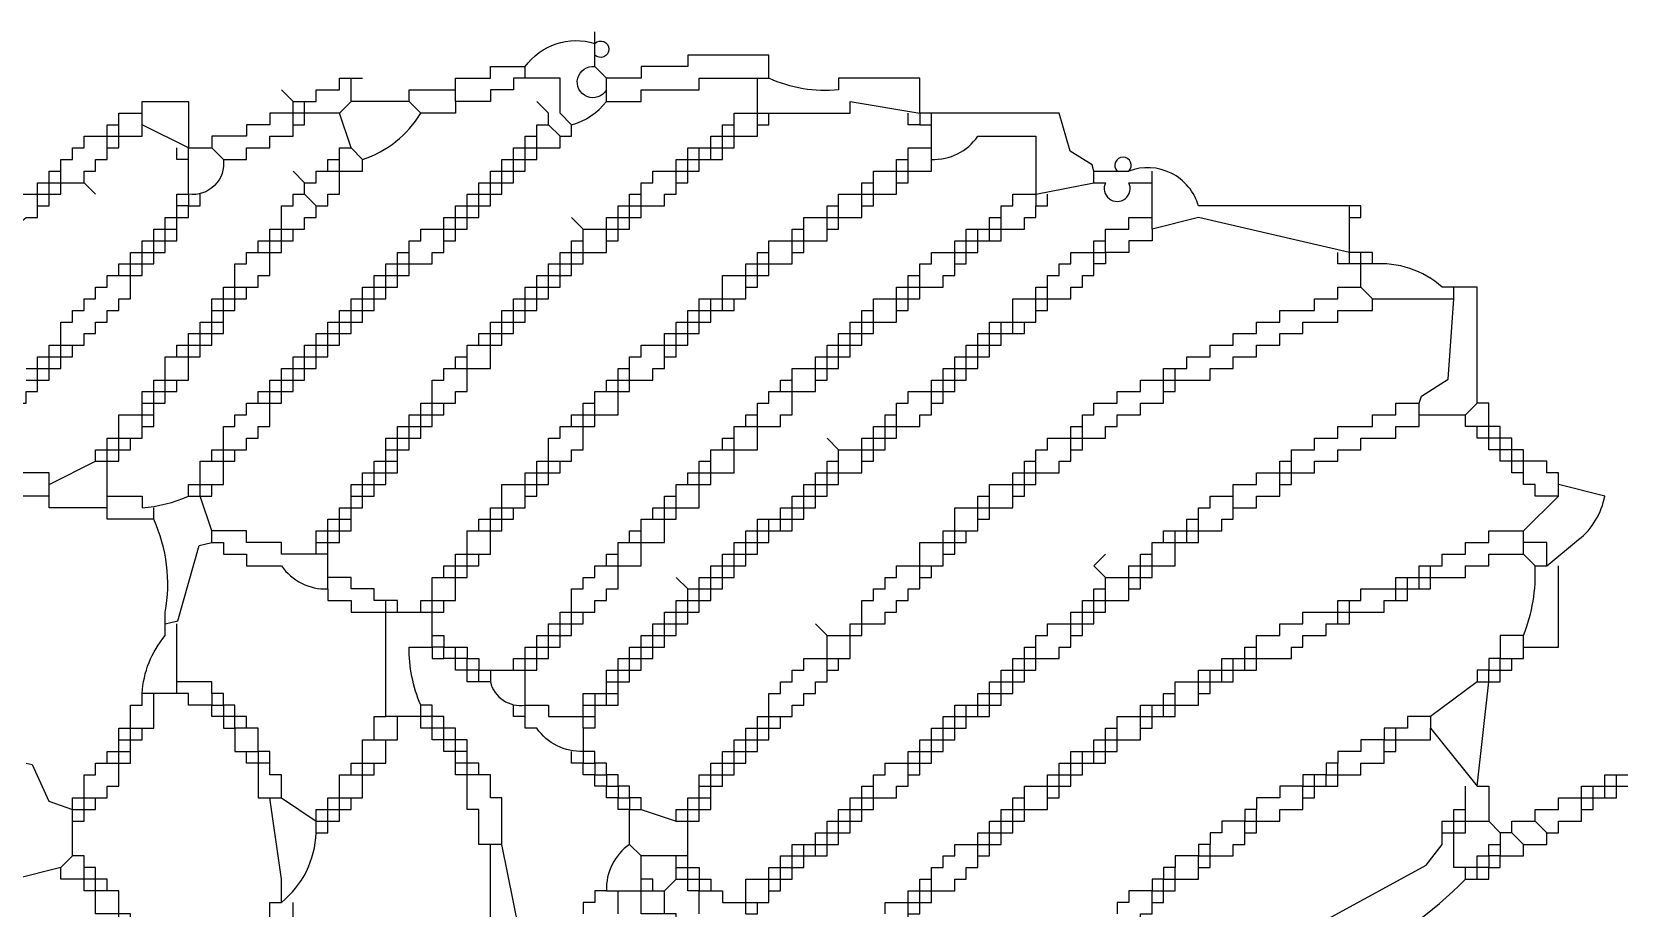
# Model space of a CAD drawing. Extents: x 21 to 958, y 17 to 450.
# Drawn here: x 709.5 to 846.5, y 374.5 to 450 of the extents above; entities that cross this region are included whole.
import ezdxf

# ---------------------------------------------------------------- set-up
doc = ezdxf.new("R2010")
doc.units = 0
doc.layers.get('0').update_dxf_attribs({"linetype": 'CONTINUOUS'})

msp = doc.modelspace()

# ---------------------------------------------------------------- linework, layer by layer
at = {"color": 255, "linetype": 'CONTINUOUS'}
for points in [[(759, 445, -1.868517), (758, 447), (758, 448), (758, 449), (758, 450)], [(745, 432), (745, 433), (746, 433), (746, 434), (747, 434), (747, 435), (748, 435), (748, 436), (749, 436), (749, 437), (750, 437), (750, 438), (751, 438), (752, 438), (752, 439), (753, 439), (753, 440), (755, 440), (755, 441), (756, 441), (756, 442, 0.165178), (759, 444), (762, 444), (762, 445), (767, 445), (767, 446), (773, 446)], [(708, 436), (710, 436), (710, 437), (711, 437), (711, 438), (712, 438), (712, 439), (713, 439), (713, 440), (714, 440), (714, 441), (716, 441), (716, 442), (717, 442), (717, 443), (719, 443), (719, 444), (723, 444), (723, 440), (725, 440), (726, 439, -0.496841), (723, 436), (723, 435), (722, 435)], [(735, 438), (736, 438), (738, 438), (738, 439, 0.181977), (743, 443)], [(778, 433), (779, 433), (779, 434), (781, 434), (781, 435), (782, 435), (782, 436), (784, 436), (784, 437), (785, 437), (785, 438), (787, 438), (787, 439, 0.254994), (791, 441), (796, 441), (796, 436), (796, 435)], [(823, 434), (824, 434), (824, 435), (810, 435, 0.439372), (804, 438, 2.414214), (803, 438)], [(700, 428), (701, 428), (701, 430), (702, 430), (702, 431), (703, 431), (703, 432), (704, 432, 0.160749), (709, 434), (710, 434), (710, 435), (711, 435), (711, 436), (711, 437), (712, 437), (712, 438)], [(838, 412), (838, 413), (837, 413), (837, 414), (836, 414), (836, 415), (835, 415), (835, 416), (835, 418), (834, 418), (834, 428), (831, 428, 0.204141), (825, 430), (825, 431), (823, 431), (810, 434), (806, 433), (806, 432), (804, 432), (804, 431), (802, 431), (802, 430), (801, 430)], [(839, 404), (840, 404), (842.75, 406.25, 0.181335), (845, 410), (841, 411), (841, 412), (840, 412), (840, 413), (838, 413), (838, 414), (837, 414), (837, 415), (836, 415), (836, 416), (835, 416), (833, 416), (833, 417)], [(716, 410), (719, 410), (719, 409, 0.086485), (723, 410), (724, 410), (725, 410), (725, 411)], [(709, 387), (709.53, 386.88), (710.96, 383.72), (713, 383), (714, 383), (714, 384), (716, 384), (716, 385), (717, 385), (717, 387), (718, 387), (718, 388), (718, 389), (718, 390), (718, 392), (719, 392), (719, 393, -0.160749), (721, 398), (721, 399), (721, 400, 0.152717), (720, 408), (720, 409)], [(750, 380), (748, 380), (748, 383), (747, 383), (747, 386), (746, 386), (746, 387), (746, 388), (745, 388), (745, 389), (744, 389), (744, 390), (743, 390), (743, 391), (743, 392, -0.102364), (742, 397), (744, 397), (744, 398), (744, 400), (744, 401), (746, 401), (746, 403), (746, 404), (747, 404), (747, 405), (749, 405), (749, 407), (750, 407), (750, 408), (751, 408), (751, 409)], [(725, 406), (726, 406), (726, 405), (728, 405), (728, 404), (731, 404, 0.254994), (735, 402), (735, 401), (737, 401), (737, 400), (739, 400), (740, 400), (741, 400), (743, 400), (744, 400), (745, 400), (745, 401)], [(749, 395), (749, 394, 0.389934), (752, 392), (754, 392), (754, 391), (757, 391), (757, 392), (757, 393), (759, 393), (760, 393)], [(762, 383), (762, 384), (761, 384), (761, 385), (760, 385), (760, 386), (759, 386), (759, 387), (758, 387), (758, 388), (757, 388, -0.254994), (753, 390), (752, 390), (752, 391), (751, 391), (751, 392)], [(724, 362), (724, 361), (726, 361), (726, 363), (726, 364), (726, 366), (727, 366), (727, 367), (728, 367), (730, 371), (730, 375), (731, 375, 0.216609), (734, 381), (734, 382), (734, 383), (735, 383), (735, 384), (736, 384), (736, 386), (737, 386), (737, 387), (738, 387), (740, 387), (740, 389)], [(738, 355), (739, 355), (742, 355), (743, 355), (743, 356), (745, 356), (745, 358), (745, 359), (746, 359), (746, 360), (747, 360), (747, 361), (747, 362, -0.160749), (749, 367), (749, 380)], [(766, 379), (762, 379), (761, 380, 0.254994), (759, 376), (758, 376), (758, 375), (757, 375), (757, 374)], [(821, 370), (823, 370, 0.09389), (833, 377), (833, 378)]]:
    msp.add_lwpolyline(points, format="xyb", dxfattribs=at)
at = {"color": 254, "linetype": 'CONTINUOUS'}
for points in [[(746, 444), (746, 445), (746, 446), (749, 446), (749, 447), (752, 447, -0.321429), (758, 449, -2.414214), (758, 448)], [(801, 437), (801, 438), (800.85, 438.55), (798.96, 439.72), (798, 443), (788, 443), (786, 443), (786, 446), (779, 446), (779, 445, -0.133084), (773, 446), (773, 448), (766, 448), (766, 447), (762, 447), (762, 446), (759, 446), (758, 447)], [(751, 395), (751, 396), (752, 396), (752, 397), (753, 397), (753, 398), (754, 398), (754, 399), (755, 399), (755, 400), (756, 400), (756, 402), (757, 402), (757, 403), (758, 403), (758, 404), (759, 404), (759, 405), (760, 405), (760, 406), (761, 406), (761, 407), (762, 407), (762, 408), (763, 408), (763, 409), (764, 409), (764, 410), (765, 410), (765, 411), (766, 411), (766, 412), (767, 412), (767, 413), (768, 413), (768, 414), (769, 414), (769, 415), (770, 415), (770, 416), (771, 416), (771, 417), (772, 417), (772, 418), (773, 418), (773, 419), (774, 419), (774, 420), (775, 420), (775, 421), (777, 421), (777, 422), (778, 422), (778, 423), (779, 423), (779, 424), (780, 424), (780, 425), (781, 425), (781, 426), (782, 426), (782, 427), (784, 427), (784, 428), (785, 428), (785, 429), (786, 429), (786, 430), (787, 430), (787, 431), (789, 431), (789, 432), (790, 432), (790, 433), (792, 433), (792, 434), (793, 434), (793, 435), (794, 435), (794, 436), (796, 436), (801, 437), (802, 437, 1.618034), (804, 437), (805, 437), (806, 437)], [(838, 397), (838, 398, 0.10755), (839, 404), (838, 405), (838, 406), (838, 407), (841, 410), (841, 411)]]:
    msp.add_lwpolyline(points, format="xyb", dxfattribs=at)
at = {"color": 255, "linetype": 'CONTINUOUS'}
for points in [[(756, 442), (755, 443), (755, 446), (752, 446), (752, 447)], [(752, 446), (751, 446), (751, 445), (749, 445), (749, 444), (746, 444), (746, 443), (743, 443), (742, 444), (737, 444), (736, 443), (734, 443), (733, 443), (732, 443), (730, 443), (730, 442), (728, 442), (728, 441), (725, 441), (725, 440), (726, 439), (728, 439), (728, 440), (730, 440), (730, 441), (732, 441), (732, 442), (733, 442), (733, 443), (733, 444)], [(732, 444), (734, 444), (734, 445), (736, 445), (736, 446), (738, 446)], [(737, 444), (737, 445), (737, 446)], [(759, 444), (759, 445), (759, 446)], [(772, 442), (772, 443), (772, 446)], [(732, 442), (732, 443), (732, 444), (731, 445)], [(755, 441), (754, 442), (754, 443), (753, 444)], [(759, 432), (759, 433), (759, 434), (760, 434), (760, 435), (761, 435), (761, 436), (762, 436), (762, 437), (763, 437), (763, 438), (765, 438), (765, 439), (766, 439), (766, 440), (768, 440), (768, 441), (769, 441), (769, 442), (770, 442), (770, 443), (772, 443), (780, 443), (780, 444), (786, 443), (786, 442), (787, 442)], [(723, 439), (723, 440), (719, 442), (719, 443)], [(765, 437), (766, 437), (766, 438), (767, 438), (767, 439), (768, 439), (769, 439), (769, 440), (770, 440), (770, 441), (772, 441), (772, 442), (773, 442), (773, 443)], [(786, 442), (785, 442), (785, 443)], [(787, 439), (787, 440), (787, 442), (787, 443)], [(716, 440), (716, 441), (717, 441), (717, 442)], [(721, 399), (722.08, 399.26), (723.92, 405.74), (725, 406), (725, 407), (724, 410), (724, 411), (724, 413), (725, 413), (725, 414), (726, 414), (726, 416), (727, 416), (727, 417), (728, 417), (728, 418), (729, 418), (729, 419), (730, 419), (730, 420), (731, 420), (731, 421), (732, 421), (732, 422), (733, 422), (733, 423), (734, 423), (734, 424), (735, 424), (735, 425), (736, 425), (736, 426), (737, 426), (737, 427), (738, 427), (738, 428), (739, 428), (739, 429), (740, 429), (740, 430), (741, 430), (741, 431), (742, 431), (742, 432), (743, 432), (743, 433), (745, 433), (745, 434), (746, 434), (746, 435), (747, 435), (747, 436), (748, 436), (748, 437), (749, 437), (749, 438), (750, 438), (750, 439), (751, 439), (751, 440), (752, 440), (752, 441), (753, 441), (753, 442), (754, 442)], [(768, 439), (768, 440), (769, 440), (769, 441), (770, 441), (770, 442)], [(709, 420), (710, 420), (710, 421), (711, 421), (711, 422), (712, 422), (712, 423), (714, 423), (714, 424), (715, 424), (715, 425), (716, 425), (716, 426), (717, 426), (717, 427), (718, 427), (718, 429), (718, 430), (719, 430), (719, 431), (720, 431), (720, 432), (721, 432), (722, 432), (722, 433), (722, 434), (722, 435), (722, 436), (723, 436), (723, 439), (722, 439), (722, 440)], [(723, 410), (723, 411), (724, 411), (726, 411), (726, 413), (726, 414), (728, 414), (728, 415), (729, 415), (729, 416), (730, 416), (730, 418), (730, 419), (731, 419), (731, 420), (732, 420), (732, 421), (733, 421), (733, 422), (734, 422), (734, 423), (735, 423), (735, 424), (736, 424), (736, 425), (737, 425), (737, 426), (738, 426), (738, 427), (739, 427), (739, 428), (740, 428), (741, 428), (741, 429), (742, 429), (742, 430), (744, 430), (744, 431), (745, 431), (745, 432), (746, 432), (746, 433), (747, 433), (747, 434), (748, 434), (748, 435), (749, 435), (749, 436), (750, 436), (750, 437), (751, 437), (751, 438), (751, 439), (752, 439), (752, 440), (753, 440), (753, 441)], [(757, 433), (759, 433), (760, 433), (761, 433), (761, 434), (762, 434), (762, 435), (764, 435), (764, 436), (765, 436), (765, 437), (765, 438), (766, 438), (766, 439), (767, 439), (767, 440)], [(729, 431), (730, 431), (730, 432), (731, 432), (731, 433), (733, 433), (733, 434), (734, 434), (734, 435), (735, 435), (735, 436), (736, 436), (736, 438), (736, 439)], [(784, 437), (784, 438), (785, 438), (785, 439)], [(801, 438), (803, 438), (804, 438)], [(806, 433), (806, 434), (806, 437), (806, 438)], [(709, 421), (710, 421), (710, 422), (711, 422), (711, 423), (712, 423), (712, 425), (713, 425), (713, 426), (714, 426), (714, 427), (715, 427), (715, 428), (716, 428), (716, 429), (717, 429), (717, 430), (718, 430), (718, 431), (719, 431), (719, 432), (720, 432), (720, 433), (721, 433), (721, 434), (722, 434), (723, 434), (723, 435), (724, 435), (724, 436)], [(710, 435), (710, 436), (711, 436), (712, 436), (712, 437), (714, 437)], [(711, 410), (711, 411), (715, 413), (715, 414), (716, 414), (716, 415), (717, 415), (719, 415), (719, 416), (720, 416), (720, 417), (720, 418), (720, 419), (721, 419), (721, 420), (723, 420), (723, 422), (723, 423), (724, 423), (724, 424), (725, 424), (725, 425), (725, 426), (725, 427), (726, 427), (726, 428), (727, 428), (727, 430), (728, 430), (728, 431), (729, 431), (729, 432), (730, 432), (730, 433), (731, 433), (731, 435), (732, 435), (732, 436), (733, 436)], [(748, 423), (749, 423), (749, 424), (750, 424), (750, 425), (751, 425), (751, 426), (752, 426), (752, 427), (753, 427), (754, 427), (754, 428), (755, 428), (755, 429), (756, 429), (756, 430), (757, 430), (757, 431), (759, 431), (759, 432), (760, 432), (760, 433), (760, 434), (761, 434), (761, 435), (762, 435), (762, 436)], [(781, 435), (781, 436), (782, 436), (782, 437)], [(789, 430), (789, 431), (790, 431), (791, 431), (791, 432), (792, 432), (793, 432), (793, 433), (795, 433), (795, 434), (796, 434), (796, 435), (797, 435), (797, 436)], [(764, 422), (764, 423), (765, 423), (765, 424), (766, 424), (767, 424), (767, 425), (768, 425), (768, 426), (769, 426), (769, 427), (771, 427), (771, 428), (772, 428), (772, 429), (773, 429), (773, 430), (775, 430), (775, 431), (776, 431), (776, 432), (778, 432), (778, 433), (778, 434), (779, 434), (779, 435)], [(823, 430), (823, 431), (823, 434), (823, 435)], [(717, 429), (718, 429), (719, 429), (719, 430), (720, 430), (720, 431), (721, 431), (721, 432), (721, 433), (722, 433)], [(722, 422), (723, 422), (724, 422), (724, 423), (725, 423), (725, 424), (726, 424), (726, 425), (726, 426), (726, 427), (727, 427), (727, 428), (729, 428), (729, 429), (730, 429), (730, 431), (731, 431), (731, 432), (732, 432), (732, 433)], [(746, 421), (747, 421), (749, 421), (749, 423), (750, 423), (750, 424), (751, 424), (751, 425), (752, 425), (752, 426), (753, 426), (753, 427), (753, 428), (754, 428), (754, 429), (755, 429), (755, 430), (756, 430), (756, 431), (757, 431), (757, 432), (757, 433), (756, 434)], [(774, 419), (775, 419), (777, 419), (777, 420), (777, 421), (778, 421), (778, 422), (779, 422), (779, 423), (780, 423), (781, 423), (781, 424), (782, 424), (782, 425), (784, 425), (784, 426), (785, 426), (785, 427), (786, 427), (786, 428), (788, 428), (788, 429), (789, 429), (789, 430), (790, 430), (790, 431), (790, 432), (791, 432), (791, 433)], [(775, 431), (775, 432), (776, 432), (776, 433)], [(781, 413), (781, 414), (781, 415), (782, 415), (782, 416), (783, 416), (783, 417), (784, 417), (784, 418), (785, 418), (785, 419), (787, 419), (787, 420), (788, 420), (788, 421), (789, 421), (789, 422), (790, 422), (790, 423), (791, 423), (791, 424), (792, 424), (792, 425), (794, 425), (794, 427), (796, 427), (796, 428), (797, 428), (797, 429), (798, 429), (798, 430), (799, 430), (799, 431), (801, 431), (801, 432), (802, 432), (802, 433), (804, 433), (804, 434), (806, 434)], [(792, 432), (792, 433), (793, 433), (793, 434)], [(734, 405), (734, 406), (734, 407), (735, 407), (735, 408), (736, 408), (736, 409), (737, 409), (737, 410), (737, 411), (738, 411), (738, 412), (739, 412), (739, 413), (740, 413), (740, 414), (740, 415), (741, 415), (741, 416), (742, 416), (742, 417), (743, 417), (743, 418), (744, 418), (744, 420), (745, 420), (745, 421), (746, 421), (746, 422), (747, 422), (747, 423), (748, 423), (748, 424), (749, 424), (749, 425), (750, 425), (750, 426), (751, 426), (751, 427), (752, 427), (752, 428), (753, 428), (753, 429), (754, 429), (754, 430), (755, 430), (755, 431), (756, 431), (756, 432), (757, 432)], [(787, 418), (787, 419), (788, 419), (788, 420), (789, 420), (789, 421), (790, 421), (790, 422), (791, 422), (792, 422), (792, 423), (793, 423), (793, 424), (794, 424), (794, 425), (796, 425), (796, 426), (797, 426), (797, 427), (799, 427), (799, 428), (800, 428), (800, 429), (801, 429), (801, 430), (801, 431), (802, 431), (802, 432)], [(729, 418), (730, 418), (731, 418), (731, 419), (732, 419), (732, 420), (733, 420), (733, 421), (734, 421), (734, 422), (735, 422), (735, 423), (736, 423), (736, 424), (737, 424), (737, 425), (738, 425), (738, 426), (739, 426), (739, 427), (740, 427), (740, 428), (740, 429), (741, 429), (741, 430), (742, 430), (742, 431)], [(771, 428), (771, 429), (772, 429), (772, 430), (773, 430), (773, 431)], [(825, 430), (824, 430), (823, 430), (822, 430), (822, 431)], [(825, 427), (824, 428), (824, 430), (824, 431)], [(784, 426), (784, 427), (785, 427), (785, 428), (786, 428), (786, 429)], [(725, 426), (726, 426), (727, 426), (727, 427), (728, 427), (728, 428)], [(796, 426), (796, 427), (797, 427), (797, 428)], [(759, 419), (760, 419), (761, 419), (761, 420), (763, 420), (763, 421), (764, 421), (764, 422), (765, 422), (765, 423), (766, 423), (766, 424), (766, 425), (767, 425), (767, 426), (768, 426), (768, 427)], [(765, 382), (765, 383), (766, 383), (766, 384), (767, 384), (767, 385), (767, 386), (768, 386), (768, 387), (769, 387), (769, 388), (770, 388), (770, 389), (771, 389), (771, 390), (772, 390), (772, 391), (773, 391), (773, 393), (774, 393), (774, 394), (775, 394), (775, 395), (776, 395), (776, 396), (778, 396), (780, 396), (780, 398), (780, 399), (781, 399), (781, 401), (782, 401), (782, 402), (783, 402), (783, 403), (784, 403), (784, 404), (786, 404), (788, 404), (788, 405), (788, 406), (789, 406), (789, 407), (791, 407), (791, 408), (792, 408), (792, 409), (794, 409), (794, 410), (795, 410), (795, 411), (796, 411), (796, 412), (798, 412), (798, 413), (799, 413), (799, 414), (800, 414), (800, 415), (802, 415), (802, 416), (803, 416), (803, 417), (805, 417), (805, 418), (807, 418), (807, 419), (808, 419), (808, 420), (809, 420), (811, 420), (811, 421), (813, 421), (813, 422), (815, 422), (815, 423), (817, 423), (817, 424), (819, 424), (819, 425), (820, 425), (822, 425), (822, 426), (825, 426), (825, 427), (831, 427), (832, 427)], [(719, 416), (719, 417), (719, 418), (719, 419), (720, 419), (720, 420), (721, 420), (721, 422), (722, 422), (722, 423), (723, 423), (723, 424), (724, 424), (724, 425), (725, 425), (726, 425)], [(777, 420), (778, 420), (778, 421), (779, 421), (779, 422), (780, 422), (780, 423), (780, 424), (781, 424), (781, 425), (782, 425), (782, 426)], [(779, 414), (781, 414), (782, 414), (783, 414), (783, 415), (784, 415), (784, 416), (786, 416), (786, 417), (787, 417), (787, 418), (788, 418), (788, 419), (789, 419), (789, 420), (790, 420), (790, 421), (791, 421), (791, 422), (791, 423), (792, 423), (792, 424), (793, 424), (793, 425)], [(707, 418), (708, 418), (709, 418), (709, 419), (710, 419), (710, 420), (711, 420), (711, 421), (712, 421), (712, 422), (713, 422), (713, 423)], [(740, 414), (741, 414), (741, 415), (742, 415), (742, 416), (743, 416), (743, 417), (744, 417), (744, 418), (746, 418), (746, 419), (747, 419), (747, 421), (747, 422)], [(756, 416), (757, 416), (758, 416), (758, 417), (760, 417), (760, 419), (760, 420), (761, 420), (761, 421)], [(807, 419), (807, 420), (808, 420), (808, 421)], [(719, 418), (720, 418), (721, 418), (721, 419), (722, 419), (722, 420)], [(771, 416), (772, 416), (774, 416), (774, 417), (775, 417), (775, 419), (775, 420)], [(737, 410), (738, 410), (738, 411), (739, 411), (739, 412), (740, 412), (741, 412), (741, 413), (741, 414), (742, 414), (742, 415), (743, 415), (743, 416), (744, 416), (744, 417), (745, 417), (745, 418)], [(743, 400), (743, 401), (744, 401), (744, 403), (745, 403), (745, 404), (746, 404), (746, 405), (747, 405), (747, 407), (748, 407), (748, 408), (749, 408), (749, 409), (750, 409), (750, 411), (752, 411), (753, 411), (753, 412), (754, 412), (754, 413), (756, 413), (756, 414), (757, 414), (757, 416), (757, 417), (758, 417), (758, 418)], [(807, 406), (808, 406), (809, 406), (810, 406), (810, 407), (812, 407), (812, 408), (813, 408), (813, 409), (813, 410), (813, 411), (815, 411), (815, 412), (817, 412), (817, 413), (818, 413), (818, 414), (820, 414), (820, 415), (822, 415), (822, 416), (825, 416), (825, 417), (827, 417), (827, 418), (829, 418)], [(813, 409), (815, 409), (815, 410), (817, 410), (817, 411), (818, 411), (818, 412), (820, 412), (820, 413), (822, 413), (822, 414), (824, 414), (824, 415), (825, 415), (827, 415), (827, 416), (829, 416), (829, 417), (833, 417), (834, 418)], [(715, 413), (716, 413), (717, 413), (717, 414), (717, 415), (717, 417), (719, 417), (720, 417)], [(759, 394), (760, 394), (761, 394), (761, 395), (762, 395), (762, 396), (763, 396), (763, 397), (764, 397), (764, 398), (765, 398), (765, 399), (766, 399), (766, 400), (767, 400), (767, 401), (768, 401), (768, 402), (769, 402), (769, 403), (770, 403), (770, 404), (770, 405), (771, 405), (772, 405), (772, 406), (773, 406), (773, 407), (774, 407), (774, 408), (775, 408), (776, 408), (776, 409), (777, 409), (777, 410), (778, 410), (778, 411), (779, 411), (779, 412), (781, 412), (781, 413), (782, 413), (782, 414), (782, 415), (783, 415), (783, 416), (784, 416), (784, 417)], [(769, 414), (770, 414), (772, 414), (772, 416), (772, 417)], [(799, 414), (799, 415), (800, 415), (800, 416)], [(841, 410), (839, 410), (839, 411), (838, 411), (838, 412), (837, 412), (837, 413), (836, 413), (836, 414), (835, 414), (835, 415), (834, 415), (834, 416)], [(716, 409), (716, 410), (716, 413), (716, 414), (717, 414), (718, 414), (718, 415)], [(725, 413), (726, 413), (727, 413), (727, 414)], [(766, 411), (767, 411), (768, 411), (768, 412), (770, 412), (770, 414), (770, 415)], [(774, 407), (775, 407), (775, 408), (775, 409), (776, 409), (776, 410), (777, 410), (777, 411), (778, 411), (778, 412), (779, 412), (779, 413), (779, 414), (778, 415)], [(735, 402), (735, 403), (735, 405), (735, 406), (735, 407), (736, 407), (737, 407), (737, 408), (737, 409), (738, 409), (738, 410), (739, 410), (739, 411), (740, 411), (740, 412), (740, 413), (741, 413)], [(748, 407), (749, 407), (749, 408), (750, 408), (750, 409), (752, 409), (752, 410), (753, 410), (753, 411), (754, 411), (754, 412), (755, 412), (755, 413)], [(759, 392), (759, 393), (759, 394), (759, 395), (760, 395), (760, 396), (761, 396), (761, 397), (762, 397), (762, 398), (763, 398), (763, 399), (764, 399), (764, 400), (765, 400), (765, 401), (766, 401), (767, 401), (767, 402), (767, 403), (768, 403), (768, 404), (769, 404), (769, 405), (770, 405), (770, 406), (771, 406), (771, 407), (772, 407), (772, 408), (774, 408), (774, 409), (775, 409), (775, 410), (776, 410), (776, 411), (777, 411), (777, 412), (778, 412), (778, 413), (779, 413)], [(763, 408), (764, 408), (765, 408), (765, 409), (767, 409), (767, 411), (767, 412), (768, 412), (768, 413)], [(794, 410), (794, 411), (795, 411), (795, 412), (796, 412), (796, 413)], [(817, 411), (817, 412), (818, 412), (818, 413)], [(720, 408), (719, 408), (716, 408), (716, 409), (711, 409), (711, 410), (706, 410), (706, 411), (700, 411), (700, 412), (699, 412)], [(711, 411), (711, 412), (706, 412)], [(761, 406), (762, 406), (764, 406), (764, 408), (764, 409), (765, 409), (765, 410)], [(771, 374), (771, 375), (771, 377), (773, 377), (773, 378), (774, 378), (774, 379), (775, 379), (775, 380), (777, 380), (777, 381), (778, 381), (778, 382), (779, 382), (779, 383), (780, 383), (780, 384), (781, 384), (781, 385), (782, 385), (782, 386), (783, 386), (783, 387), (785, 387), (785, 388), (786, 388), (786, 389), (787, 389), (787, 390), (788, 390), (788, 391), (789, 391), (789, 392), (791, 392), (791, 393), (792, 393), (792, 394), (793, 394), (793, 395), (794, 395), (794, 396), (795, 396), (795, 397), (796, 397), (796, 398), (797, 398), (797, 399), (799, 399), (799, 400), (800, 400), (800, 401), (801, 401), (801, 402), (802, 402), (802, 403), (804, 403), (804, 404), (805, 404), (805, 405), (806, 405), (806, 406), (807, 406), (807, 407), (809, 407), (809, 408), (810, 408), (810, 409), (811, 409), (811, 410), (813, 410)], [(791, 408), (791, 409), (792, 409), (792, 410)], [(735, 405), (734, 405), (731, 405), (731, 406), (728, 406), (728, 407), (725, 407)], [(734, 406), (735, 406), (736, 406), (736, 407), (736, 408), (737, 408)], [(759, 404), (760, 404), (762, 404), (762, 406), (762, 407)], [(766, 402), (767, 402), (768, 402), (768, 403), (769, 403), (769, 404), (770, 404), (771, 404), (771, 405), (771, 406), (772, 406), (772, 407), (773, 407), (773, 408)], [(788, 405), (789, 405), (789, 406), (790, 406), (790, 407)], [(799, 398), (799, 399), (800, 399), (801, 399), (801, 400), (802, 400), (802, 401), (804, 401), (804, 402), (805, 402), (805, 403), (806, 403), (806, 404), (808, 404), (808, 406), (808, 407)], [(809, 406), (809, 407), (810, 407), (810, 408)], [(840, 404), (840, 406), (838, 406)], [(745, 403), (746, 403), (747, 403), (747, 404), (748, 404), (748, 405)], [(752, 391), (752, 392), (752, 395), (752, 396), (753, 396), (753, 397), (754, 397), (754, 398), (755, 398), (755, 399), (756, 399), (756, 400), (758, 400), (758, 401), (759, 401), (759, 402), (760, 402), (760, 404), (760, 405)], [(791, 379), (791, 380), (792, 380), (793, 380), (793, 381), (794, 381), (794, 382), (795, 382), (795, 383), (797, 383), (797, 384), (797, 385), (798, 385), (799, 385), (799, 386), (800, 386), (800, 387), (801, 387), (802, 387), (802, 388), (803, 388), (803, 389), (805, 389), (805, 390), (806, 390), (806, 391), (807, 391), (808, 391), (808, 392), (810, 392), (810, 393), (811, 393), (811, 394), (812, 394), (813, 394), (813, 395), (814, 395), (815, 395), (815, 396), (818, 396), (818, 397), (819, 397), (819, 398), (821, 398), (821, 399), (822, 399), (823, 399), (823, 400), (824, 400), (826, 400), (826, 401), (827, 401), (828, 401), (828, 402), (829, 402), (830, 402), (830, 403), (831, 403), (833, 403), (833, 404), (835, 404), (835, 405), (838, 405)], [(804, 402), (804, 403), (805, 403), (805, 404), (806, 404), (806, 405)], [(741, 400), (741, 401), (739, 401), (739, 402), (737, 402), (737, 403), (735, 403)], [(757, 392), (758, 392), (759, 392), (760, 392), (760, 393), (760, 394), (760, 395), (761, 395), (761, 396), (762, 396), (762, 397), (763, 397), (763, 398), (764, 398), (764, 399), (765, 399), (765, 400), (766, 400), (766, 401), (766, 402), (765, 403)], [(778, 398), (780, 398), (781, 398), (781, 399), (783, 399), (783, 400), (784, 400), (784, 401), (785, 401), (785, 402), (786, 402), (786, 403), (787, 403), (787, 404)], [(827, 401), (827, 402), (828, 402), (828, 403)], [(829, 402), (829, 403), (830, 403), (830, 404)], [(834, 385), (835, 394), (835, 395), (836, 395), (836, 396), (838, 396), (838, 397), (841, 397), (841, 404)], [(765, 378), (766, 378), (767, 378), (767, 377), (768, 377), (768, 376), (769, 376), (769, 375), (771, 375), (773, 375), (773, 376), (774, 376), (774, 377), (775, 377), (775, 378), (776, 378), (776, 379), (777, 379), (777, 380), (778, 380), (778, 381), (779, 381), (779, 382), (780, 382), (781, 382), (781, 383), (782, 383), (782, 384), (784, 384), (784, 385), (785, 385), (785, 386), (786, 386), (786, 387), (787, 387), (787, 388), (788, 388), (788, 389), (789, 389), (789, 390), (790, 390), (790, 391), (791, 391), (791, 392), (792, 392), (792, 393), (793, 393), (793, 394), (794, 394), (795, 394), (795, 395), (796, 395), (796, 396), (798, 396), (798, 397), (799, 397), (799, 398), (800, 398), (800, 399), (800, 400), (801, 400), (801, 401), (802, 401), (802, 402)], [(725, 393), (725, 392), (726, 392), (726, 391), (726, 390), (727, 390), (727, 388), (729, 388), (729, 387), (729, 386), (729, 384), (731, 384), (734, 382), (735, 382), (735, 383), (736, 383), (736, 384), (738, 384), (738, 386), (738, 387), (738, 389), (739, 389), (739, 391), (740, 391), (740, 400), (740, 401)], [(822, 399), (822, 400), (823, 400), (823, 401)], [(722, 393), (722, 394), (722, 398), (722, 399)], [(744, 398), (745, 398), (745, 397), (747, 397), (747, 396), (748, 396), (748, 395), (751, 395), (752, 395), (753, 395), (753, 396), (754, 396), (754, 397), (755, 397), (755, 398), (756, 398), (756, 399), (757, 399), (757, 400)], [(778, 395), (778, 396), (778, 398), (777, 399)], [(838, 398), (836, 398), (836, 396), (835, 396), (835, 395), (834, 395), (834, 394), (830, 391), (828, 391), (828, 390), (826, 390), (826, 389), (824, 389), (824, 388), (822, 388), (822, 387), (821, 387), (821, 386), (819, 386), (819, 385), (817, 385), (817, 384), (815, 384), (815, 383), (814, 383), (814, 382), (812, 382), (812, 381), (811, 381), (811, 380), (810, 380), (810, 379), (808, 379), (808, 378), (807, 378), (807, 377), (806, 377), (806, 376), (804, 376), (804, 375), (803, 375), (803, 374)], [(745, 396), (745, 397), (744, 397), (744, 396), (745, 396)], [(749, 394), (748, 394), (747, 394), (747, 395), (747, 396), (746, 396), (745, 396)], [(748, 394), (748, 395), (747, 395), (746, 395), (746, 396), (746, 397)], [(767, 374), (767, 376), (766, 376), (766, 377), (766, 378), (766, 379), (766, 382), (766, 383), (767, 383), (768, 383), (768, 384), (768, 385), (768, 386), (769, 386), (769, 387), (770, 387), (770, 388), (771, 388), (771, 389), (772, 389), (772, 390), (773, 390), (773, 391), (775, 391), (775, 392), (776, 392), (776, 393), (777, 393), (777, 394), (778, 394), (778, 395), (779, 395), (779, 396)], [(791, 391), (792, 391), (792, 392), (793, 392), (793, 393), (794, 393), (794, 394), (794, 395), (795, 395), (795, 396), (796, 396), (796, 397)], [(812, 394), (812, 395), (813, 395), (813, 396)], [(814, 395), (814, 396), (815, 396), (815, 397)], [(834, 394), (835, 394), (836, 394), (836, 395), (837, 395), (837, 396)], [(810, 393), (810, 394), (811, 394), (811, 395)], [(731, 384), (731, 386), (730, 386), (730, 387), (730, 388), (729, 388), (729, 390), (728, 390), (728, 391), (727, 391), (727, 392), (726, 392), (726, 393), (725, 393), (725, 394), (722, 394)], [(712, 378), (713, 379), (713, 382), (713, 383), (713, 384), (714, 384), (714, 386), (715, 386), (715, 387), (716, 387), (716, 388), (717, 388), (717, 389), (717, 390), (718, 390), (720, 390), (720, 392), (720, 393)], [(728, 390), (727, 390), (727, 391), (726, 391), (725, 391), (725, 392), (723, 392), (723, 393), (722, 393), (719, 393)], [(753, 369), (753, 370), (751.96, 370.19), (750, 380), (750, 384), (749, 384), (749, 386), (748, 386), (748, 387), (747, 387), (747, 388), (747, 389), (746, 389), (746, 390), (745, 390), (745, 391), (744, 391), (744, 392), (743, 392)], [(758, 393), (758, 392), (758, 391), (758, 390), (757, 390), (757, 388), (757, 387), (758, 387), (758, 386), (759, 386), (759, 385), (760, 385), (760, 384), (761, 384), (761, 383), (762, 383), (765, 382), (766, 382), (767, 382), (767, 383), (767, 384), (768, 384)], [(785, 386), (785, 387), (786, 387), (786, 388), (787, 388), (787, 389), (788, 389), (788, 390), (789, 390), (789, 391), (790, 391), (790, 392)], [(805, 390), (805, 391), (806, 391), (806, 392)], [(807, 391), (807, 392), (808, 392), (808, 393)], [(739, 389), (741, 389), (741, 391)], [(747, 388), (746, 388), (746, 389), (745, 389), (745, 390), (744, 390), (744, 391), (743, 391), (740, 391)], [(757, 390), (757, 391), (758, 391)], [(767, 385), (768, 385), (769, 385), (769, 386), (770, 386), (770, 387), (771, 387), (771, 388), (772, 388), (772, 389), (773, 389), (773, 390), (774, 390), (774, 391)], [(830, 391), (830, 390), (834, 385), (835, 385), (835, 382), (836, 381), (836, 380), (836, 379), (835, 379), (835, 378), (836, 378), (836, 379), (838, 379), (838, 380), (840, 380), (840, 381), (841, 381), (841, 382), (843, 382), (843, 383), (844, 383), (844, 384), (845, 384), (846, 384), (846, 385), (847, 385)], [(717, 389), (718, 389), (719, 389), (719, 390)], [(801, 387), (801, 388), (802, 388), (802, 389), (803, 389), (803, 390)], [(814, 381), (815, 381), (815, 382), (817, 382), (817, 383), (819, 383), (819, 384), (820, 384), (820, 385), (821, 385), (822, 385), (822, 386), (824, 386), (824, 387), (826, 387), (826, 388), (827, 388), (827, 389), (828, 389), (830, 389), (830, 390)], [(826, 388), (826, 389), (827, 389), (827, 390)], [(716, 387), (717, 387), (717, 388), (718, 388)], [(730, 387), (729, 387), (728, 387), (728, 388)], [(767, 364), (767, 369), (766, 369), (766, 372), (765, 372), (765, 374), (764, 374), (762, 374), (762, 376), (762, 377), (762, 379), (761, 380), (761, 383), (760, 383), (760, 384), (759, 384), (759, 385), (758, 385), (758, 386), (757, 386), (757, 387), (756, 387), (756, 388)], [(797, 384), (798, 384), (798, 385), (798, 386), (799, 386), (799, 387), (800, 387), (800, 388)], [(737, 386), (738, 386), (739, 386), (739, 387)], [(748, 386), (747, 386), (747, 387), (746, 387)], [(821, 385), (821, 386), (822, 386), (822, 387)], [(777, 379), (778, 379), (778, 380), (779, 380), (779, 381), (780, 381), (780, 382), (780, 383), (781, 383), (781, 384), (782, 384), (782, 385)], [(819, 384), (819, 385), (820, 385), (820, 386)], [(834, 377), (834, 378), (832, 378), (832, 380), (832, 381), (833, 381), (833, 382), (833, 383), (833, 385)], [(843, 383), (843, 384), (844, 384), (844, 385)], [(845, 384), (845, 385), (846, 385), (846, 386)], [(713, 382), (714, 382), (714, 383), (715, 383), (715, 384)], [(731, 375), (731, 377), (730, 384)], [(734, 381), (735, 381), (735, 382), (736, 382), (736, 383), (737, 383), (737, 384)], [(785, 374), (786, 374), (786, 375), (787, 375), (787, 376), (789, 376), (789, 377), (790, 377), (790, 378), (791, 378), (791, 379), (792, 379), (792, 380), (792, 381), (793, 381), (793, 382), (794, 382), (794, 383), (795, 383), (795, 384)], [(806, 375), (807, 375), (807, 376), (808, 376), (808, 377), (810, 377), (810, 378), (811, 378), (811, 379), (813, 379), (813, 380), (814, 380), (814, 381), (814, 382), (815, 382), (815, 383)], [(831, 381), (832, 381), (832, 382), (833, 382), (835, 382)], [(838, 380), (837, 381), (836, 381)], [(773, 376), (773, 377), (774, 377), (774, 378), (775, 378), (775, 379), (776, 379), (776, 380)], [(810, 378), (810, 379), (811, 379), (811, 380)], [(833, 377), (834, 377), (835, 377), (835, 378), (834, 378), (834, 379), (835, 379), (835, 380), (836, 380)], [(723, 360), (723, 361), (720, 366), (720, 367), (718, 367), (718, 370), (718, 371), (718, 372), (718, 373), (718, 374), (717, 374), (717, 376), (716, 376), (716, 377), (715, 377), (715, 378), (714, 378), (714, 379), (713, 379)], [(765, 377), (765, 378), (765, 379)], [(716, 376), (715, 376), (714, 376), (714, 377), (712, 377), (712, 378), (708, 377)], [(720, 367), (720, 370), (719, 370), (719, 371), (718, 371), (717, 371), (717, 372), (717, 373), (717, 374), (715, 374), (715, 376), (715, 377), (714, 377), (714, 378)], [(759, 376), (762, 376), (763, 376), (764, 376), (765, 377), (766, 377), (767, 377), (767, 376), (768, 376)], [(763, 376), (763, 377), (762, 377)], [(780, 371), (781, 371), (783, 371), (783, 372), (784, 372), (784, 373), (785, 373), (785, 374), (785, 375), (786, 375), (786, 376), (787, 376), (787, 377)], [(801, 371), (802, 371), (802, 372), (803, 372), (803, 373), (805, 373), (805, 374), (806, 374), (806, 375), (806, 376), (807, 376), (807, 377), (808, 377), (808, 378)], [(760, 374), (760, 376)], [(730, 371), (732, 371), (732, 375)]]:
    msp.add_lwpolyline(points, dxfattribs=at)
at = {"color": 253, "linetype": 'CONTINUOUS'}
for points in [[(742, 444), (742, 445), (746, 445)], [(802, 403), (801, 404), (802, 405)], [(837, 381), (837, 382), (839, 382)]]:
    msp.add_lwpolyline(points, dxfattribs=at)
at = {"color": 254, "linetype": 'CONTINUOUS'}
for points in [[(738, 439), (737, 440), (736, 443)], [(715, 436), (714, 437), (714, 438), (715, 438), (715, 439), (716, 439), (716, 440), (717, 440), (717, 441), (719, 441), (719, 442)], [(733, 437), (734, 437), (734, 438), (735, 438), (735, 439), (736, 439), (736, 440), (737, 440)], [(752, 410), (752, 411), (752, 412), (753, 412), (753, 413), (754, 413), (754, 415), (755, 415), (755, 416), (756, 416), (756, 417), (757, 417), (757, 418), (758, 418), (758, 419), (759, 419), (759, 420), (760, 420), (760, 421), (761, 421), (761, 422), (762, 422), (762, 423), (764, 423), (764, 424), (765, 424), (765, 425), (766, 425), (766, 426), (767, 426), (767, 427), (769, 427), (769, 429), (771, 429), (771, 430), (772, 430), (772, 431), (773, 431), (773, 432), (775, 432), (775, 433), (776, 433), (776, 434), (778, 434), (778, 435), (779, 435), (779, 436), (781, 436), (781, 437), (782, 437), (782, 438), (784, 438), (784, 439), (785, 439), (785, 440), (787, 440)], [(734, 435), (733, 436), (733, 437), (732, 438)], [(786, 403), (786, 404), (786, 406), (788, 406), (788, 407), (789, 407), (789, 409), (791, 409), (791, 410), (792, 410), (792, 411), (794, 411), (794, 412), (795, 412), (795, 413), (796, 413), (796, 414), (797, 414), (797, 415), (799, 415), (799, 416), (800, 416), (800, 417), (801, 417), (801, 418), (803, 418), (803, 419), (805, 419), (805, 420), (807, 420), (807, 421), (809, 421), (809, 422), (811, 422), (811, 423), (813, 423), (813, 424), (815, 424), (815, 425), (817, 425), (817, 426), (820, 426), (820, 427), (822, 427), (822, 428), (824, 428)], [(829, 417), (829, 418), (829.2, 418.6), (831.51, 420.07), (832, 427), (832, 428)], [(769, 426), (770, 426), (770, 427)], [(794, 424), (795, 424), (795, 425)], [(783, 374), (783, 375), (785, 375), (785, 376), (786, 376), (786, 377), (787, 377), (787, 378), (788, 378), (788, 379), (789, 379), (789, 380), (791, 380), (791, 381), (792, 381), (792, 382), (793, 382), (793, 383), (794, 383), (794, 384), (795, 384), (795, 385), (797, 385), (797, 386), (798, 386), (798, 387), (799, 387), (799, 388), (801, 388), (801, 389), (802, 389), (802, 390), (803, 390), (803, 391), (805, 391), (805, 392), (807, 392), (807, 393), (808, 393), (808, 394), (810, 394), (810, 395), (812, 395), (812, 396), (814, 396), (814, 397), (815, 397), (815, 398), (817, 398), (817, 399), (819, 399), (819, 400), (822, 400), (822, 401), (824, 401), (824, 402), (827, 402), (827, 403), (829, 403), (829, 404), (831, 404), (831, 405), (833, 405), (833, 406), (835, 406), (835, 407), (838, 407)], [(840, 381), (839, 382), (839, 383), (841, 383), (841, 384), (843, 384), (843, 385), (845, 385), (845, 386), (847, 386)], [(821.2, 373.6), (829.6, 378.2), (831, 380), (831, 381), (831, 382), (832, 382), (832, 383), (833, 383)], [(764, 374), (764, 376)], [(771, 374), (772, 374), (772, 375)]]:
    msp.add_lwpolyline(points, dxfattribs=at)

doc.saveas('drawing.dxf')
